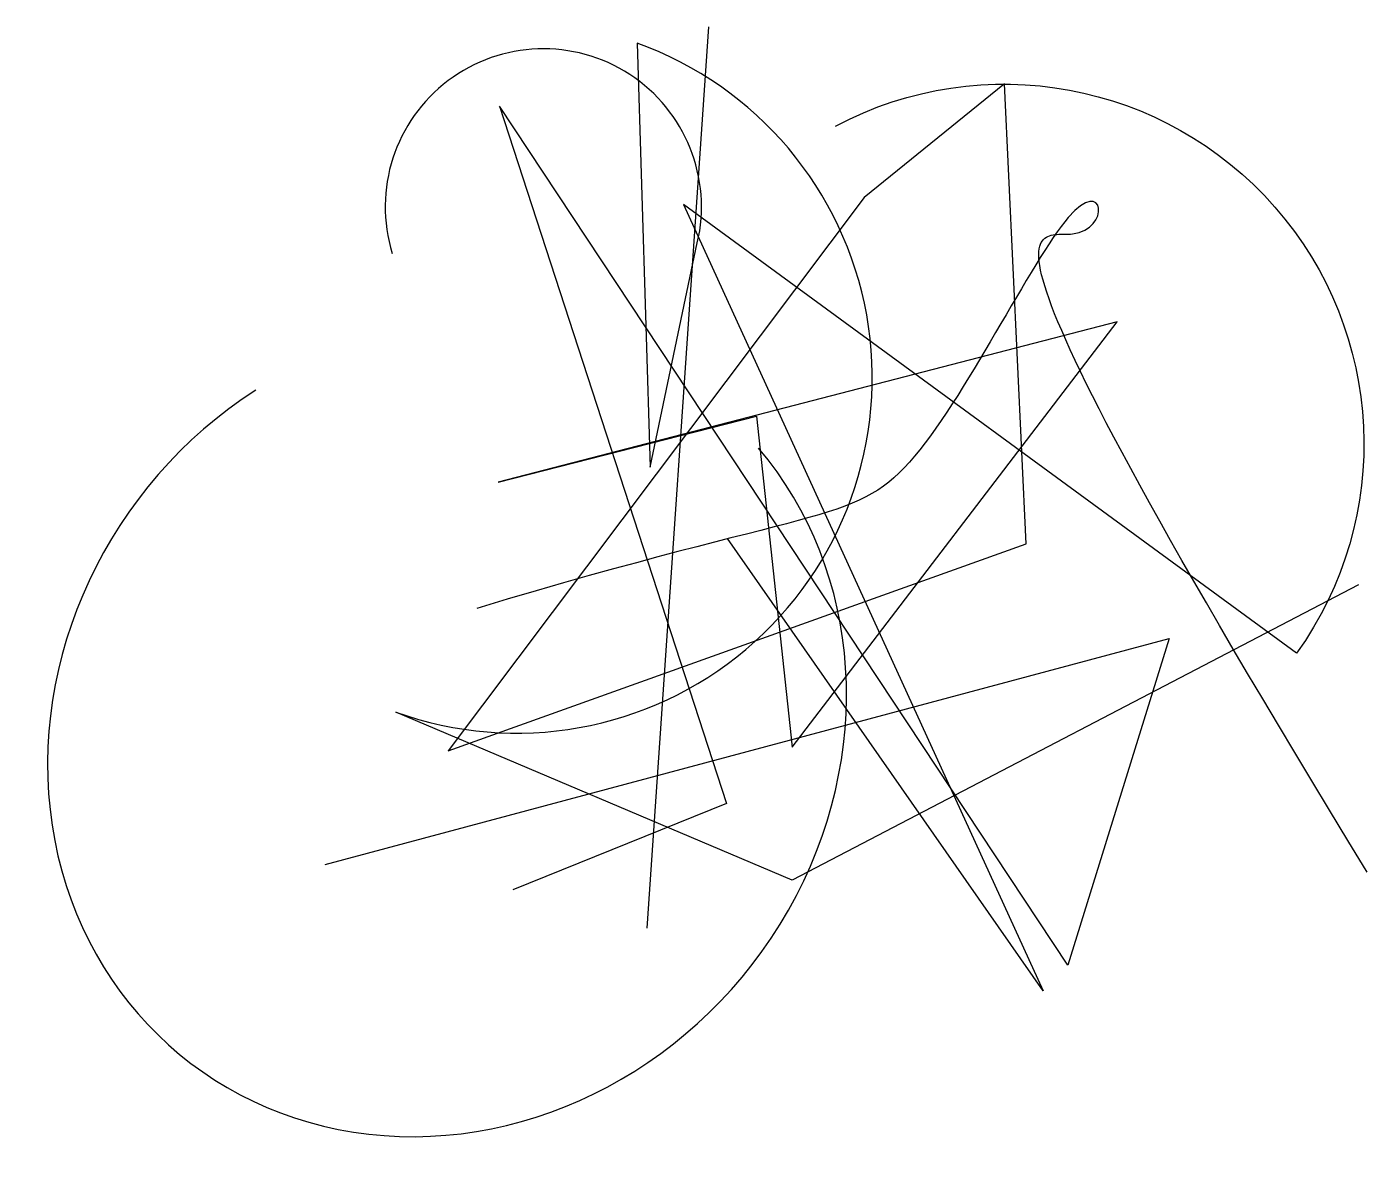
# Model space of a CAD drawing. Header units: centimetres. Extents: x -7810 to 4886, y -6186 to 4488.
import ezdxf

# ---------------------------------------------------------------- set-up
doc = ezdxf.new("R2010")
doc.units = ezdxf.units.CM

msp = doc.modelspace()

# ---------------------------------------------------------------- linework, layer by layer
msp.add_line((-1353, 4488, -759), (-1938, -4055, 117))
at = {"elevation": -842}
msp.add_lwpolyline([(4804, -799), (-560, -3599), (-4315, -2006, 1), (-2028, 4333, 0), (-1906, 315, 0), (-1459, 2440, 1.306946), (-4349, 2341)], format="xyb", dxfattribs=at)
msp.add_open_spline([(4886, -3522, -352), (938, 2938, -2340), (2518, 2040, 3578), (2345, 3609, 1041), (432, -383, -932), (-374, -66, -1080), (-3549, -1023, 4451)], degree=3)
msp.add_3dface([(-3347, 174, -371), (-898, 798, 1971), (-561, -2338, 544), (2518, 1693, -3493)])
at = {"layer": 'A'}
msp.add_lwpolyline([(-150, 3548, -0.791942), (4218, -1448), (-1590, 2804), (1817, -4647), (-1174, -361, -1.965654)], format="xyb", dxfattribs=at)
msp.add_ellipse((-3830, -2171, 4072), major_axis=(2487, 3116, -2192), ratio=0.80207, start_param=1.2164, end_param=6.106305, dxfattribs=at)
at = {"layer": 'MUROS'}
msp.add_polyline3d([(-4985, -3450, 238), (3012, -1308, 2398), (2050, -4403, -1133), (-3333, 3735, -1900), (-1184, -2872, -469), (-3208, -3689, 2183)], dxfattribs=at)
msp.add_3dface([(122, 2872, -3389), (-3819, -2372, -4151), (1657, -412, -3564), (1451, 3947, 2757)], dxfattribs=at)

doc.saveas('drawing.dxf')
